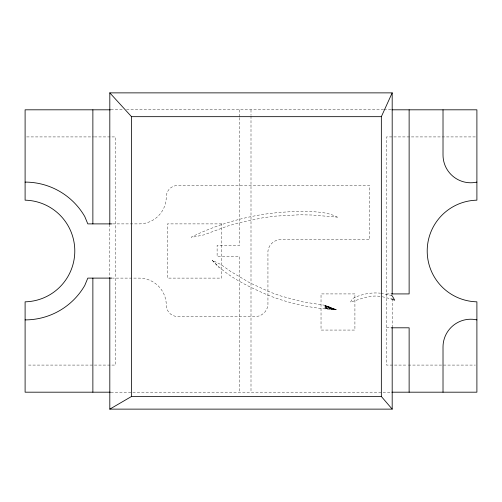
<?xml version="1.0" encoding="UTF-8"?>
<svg xmlns="http://www.w3.org/2000/svg" width="502" height="502" viewBox="0 0 502 502"><rect width="100%" height="100%" fill="white"/><g stroke="black" fill="none" stroke-linecap="round" stroke-linejoin="round"><path stroke-width="0.38" stroke-dasharray="2.51 1.88" d="M325.051 305.555L335.788 309.665C312.928 308.636 290.281 303.798 268.947 295.534C248.622 286.711 227.368 277.01 212.29 260.318L221.106 264.629L230.299 271.205L249.701 282.789L270.264 292.17L280.9 295.998L302.731 301.871L325.083 305.31L336.189 309.784L324.807 308.002L336.196 309.715L325.02 305.837L324.982 306.207L336.189 309.784M324.788 308.379L335.876 309.684L325.064 305.555M337.181 217.379L337.225 217.033C325.591 211.129 312.514 211.737 299.845 211.493C287.345 211.624 274.864 212.628 262.508 214.505C237.822 218.458 213.764 226.088 191.325 237.101L191.469 237.427L203.963 234.867L227.048 226.239L238.889 222.806L263.017 217.749L275.24 216.136L299.863 214.774L312.194 215.019L337.212 217.159M350.547 302.022L352.573 298.602C361.045 294.172 370.783 292.258 380.303 293.168M110.873 109.812L123.787 109.812M126.529 109.812L383.559 109.812M384.08 109.812L391.127 109.812M26.656 136.92L93.648 136.92M94.426 136.92L115.46 136.92L115.46 365.079L26.656 365.079M475.344 136.92L386.54 136.92L386.54 365.079L407.574 365.079M112.693 223.892L139.179 223.892A27.108 27.108 0 0 0 166.287 196.784A11.295 11.295 0 0 1 177.582 185.489L369.597 185.489L369.597 239.705L279.237 239.705A13.121 13.121 0 0 0 267.942 251L267.942 305.216A13.121 13.121 0 0 1 256.647 316.511L177.582 316.511A11.295 11.295 0 0 1 166.287 305.216A27.108 27.108 0 0 0 139.179 278.108L112.693 278.108M386.54 293.921L391.215 293.921M386.54 327.806L391.215 327.806M408.352 365.079L475.344 365.079M110.873 392.187L391.127 392.187M379.983 296.4C369.698 294.693 359.815 299.43 350.553 302.066M380.974 293.262L390.092 295.182M382.254 296.713L391.14 298.916M324.938 306.64L335.794 309.678L325.07 305.373L336.189 309.797M335.311 309.615L324.869 307.575M324.894 307.105L335.719 309.671L325.039 305.837M324.982 306.207L335.738 309.652M212.283 260.318L218.985 267.466M392.187 298.753L392.187 326.934M251 109.812L251 115.303M251 116.087L251 392.187M239.705 109.812L239.705 116.866M239.705 117.65L239.705 245.352L217.115 245.352L217.115 256.647L239.705 256.647L239.705 392.187M109.812 224.381L109.812 277.619M221.633 223.892L167.417 223.892L167.417 278.108L221.633 278.108L221.633 223.892M354.914 293.921L321.029 293.921L321.029 330.065L354.914 330.065L354.914 293.921"/><path stroke-width="0.75" d="M391.14 298.916L394.71 300.227L392.244 295.86L390.807 295.408M109.812 277.619L109.812 409.13L392.187 409.13L381.344 396.48L381.344 116.671L392.187 92.87L109.812 92.87L109.812 224.381M109.812 409.13L131.518 396.48L381.344 396.48M110.471 109.812L25.1 109.812L25.1 200.172A50.84 50.84 0 0 1 74.798 251A50.84 50.84 0 0 1 25.1 301.827L25.1 392.187L110.471 392.187M391.905 109.812L476.9 109.812L476.9 200.172A50.84 50.84 0 0 0 427.202 251A50.84 50.84 0 0 0 476.9 301.827L476.9 392.187L391.905 392.187M109.812 92.87L131.518 116.671L381.344 116.671M111.915 223.892L87.812 223.892L84.769 216.55A68.899 68.899 0 0 0 25.1 182.1M111.915 278.108L87.812 278.108L84.769 285.45A68.899 68.899 0 0 1 25.1 319.899M391.215 293.921L409.13 293.921L409.13 109.812M391.215 327.806L409.13 327.806L409.13 392.187M443.015 109.812L443.015 154.992A27.786 27.786 0 0 0 476.9 182.1M443.015 392.187L443.015 347.007A27.786 27.786 0 0 1 476.9 319.899M392.187 92.87L392.187 294.053M392.187 327.718L392.187 409.13M131.518 116.671L131.518 396.48M92.87 109.812L92.87 223.892M92.87 278.108L92.87 392.187"/></g></svg>
